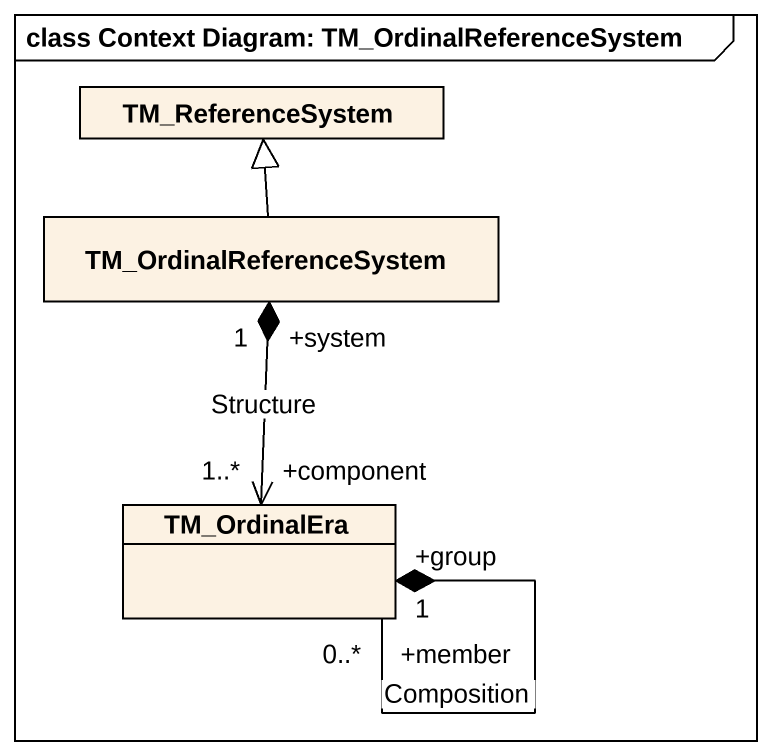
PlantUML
@startuml
mainframe class Context Diagram: TM_OrdinalReferenceSystem
hide circle
hide empty members
class TM_ReferenceSystem
class TM_OrdinalReferenceSystem
class TM_OrdinalEra
TM_OrdinalReferenceSystem -up-|> TM_ReferenceSystem
TM_OrdinalEra "+component\n1..*" <-up-* "+system\n1" TM_OrdinalReferenceSystem : Structure
TM_OrdinalEra "+member\n0..*" --* "+group\n1" TM_OrdinalEra : Composition
@enduml
